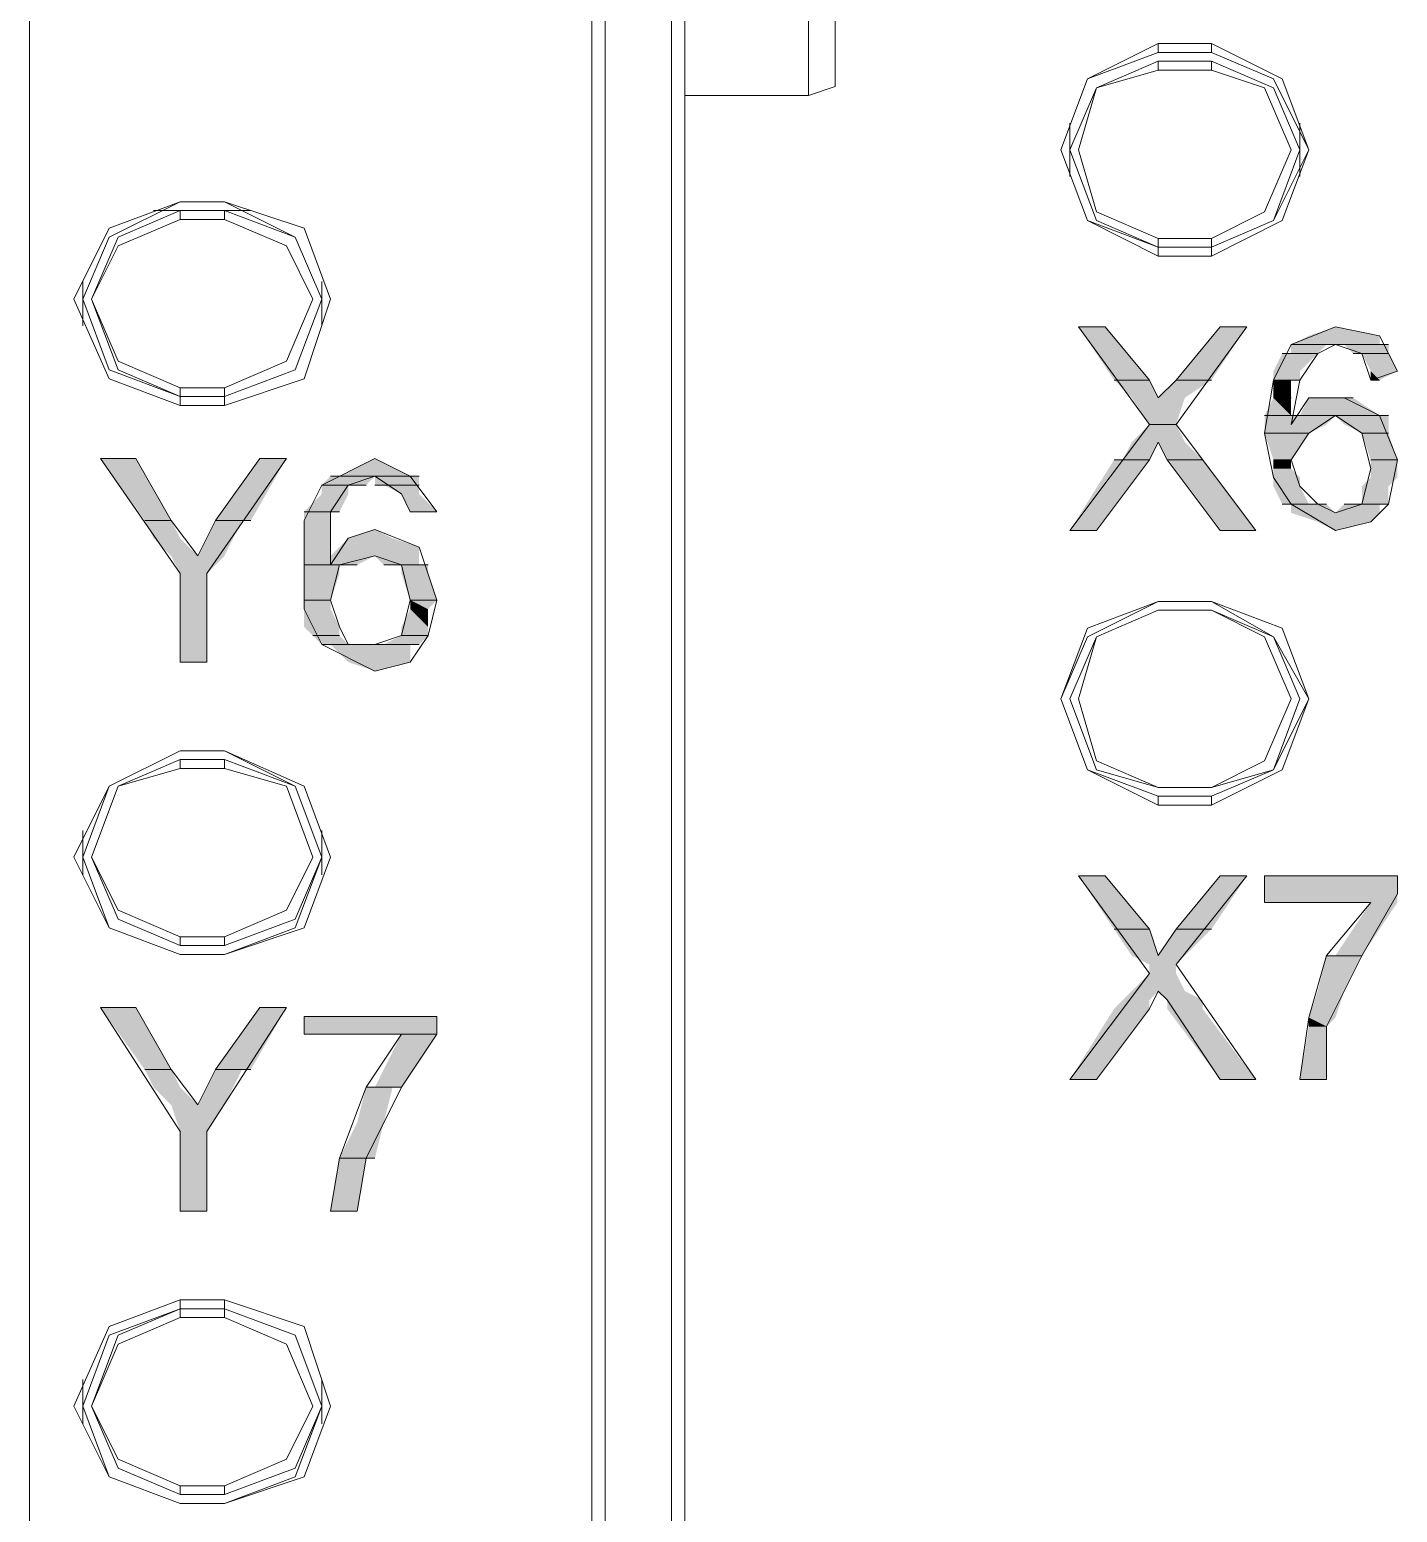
# Model space of a CAD drawing. Header units: millimetres. Extents: x -11 to 1219, y 0 to 1751.
# Drawn here: x 202.51 to 211.27, y 909.59 to 919.08 of the extents above; entities that cross this region are included whole.
import ezdxf

# ---------------------------------------------------------------- set-up
doc = ezdxf.new("R2010")
doc.units = ezdxf.units.MM
doc.header["$LTSCALE"] = 10
doc.layers.add('_MULTI_WIRE', color=9, linetype='CONTINUOUS')
doc.layers.add('PDF_Geometry', color=7, linetype='CONTINUOUS', true_color=0x151d1f)
doc.layers.add('PDF_Solid Fills', color=7, linetype='CONTINUOUS', true_color=0x070809)
doc.layers.get('_MULTI_WIRE').off()

# ---------------------------------------------------------------- blocks, each defined once
blk = doc.blocks.new('DVP-28SWS211R')
at = {"layer": 'PDF_Geometry', "color": 7, "lineweight": 9, "true_color": 0xffffff}
for p, q in [((0, 0), (0, -90.3588)), ((45.2077, -90.3588), (45.2077, 0)), ((-0.5099, -0.4532), (-0.5099, -89.9056)), ((45.7176, -0.4532), (45.7176, -89.9056)), ((46.5107, -46.0575), (46.5107, -37.7298)), ((41.5254, -37.9563), (41.5254, -70.4175)), ((46.6806, -45.8875), (46.6806, -37.9564)), ((2.6626, -45.7176), (3.1158, -45.491)), ((3.1158, -45.491), (3.1158, -45.5477)), ((3.1158, -45.491), (3.4557, -45.491)), ((3.4557, -45.491), (3.4557, -45.5477)), ((3.4557, -45.491), (3.9089, -45.7176)), ((3.1158, -45.5476), (2.6626, -45.7176)), ((2.7192, -45.7743), (3.1158, -45.6043)), ((3.4557, -45.5476), (3.1158, -45.5476)), ((3.1158, -45.6043), (3.1158, -45.661)), ((3.1158, -45.6043), (3.4557, -45.6043)), ((3.4557, -45.5477), (3.8523, -45.7176)), ((3.4557, -45.6043), (3.4557, -45.661)), ((3.8523, -45.7743), (3.4557, -45.6043)), ((2.4926, -46.1708), (2.6626, -45.7176)), ((2.6626, -45.7176), (2.4926, -46.1708)), ((3.1158, -45.661), (2.7192, -45.7743)), ((3.4557, -45.661), (3.1158, -45.661)), ((3.7956, -45.7742), (3.4557, -45.6609)), ((3.8523, -45.7176), (4.0789, -46.1708)), ((3.9089, -45.7176), (4.0789, -46.1708)), ((2.5493, -46.1708), (2.7192, -45.7743)), ((2.7192, -45.7743), (2.6059, -46.1708)), ((3.9656, -46.1708), (3.7956, -45.7742)), ((4.0222, -46.1708), (3.8523, -45.7743)), ((46.6806, -45.8875), (46.6806, -46.0008)), ((2.5493, -46.3407), (2.5493, -46.0008)), ((4.0222, -46.3407), (4.0222, -46.0008)), ((46.6806, -46.0008), (46.5107, -46.0575)), ((45.7176, -46.0575), (46.5107, -46.0575)), ((46.5107, -46.0575), (45.7176, -46.0575)), ((2.6626, -46.624), (2.4926, -46.1708)), ((2.4926, -46.1708), (2.6626, -46.624)), ((2.7192, -46.624), (2.5493, -46.1708)), ((2.6059, -46.1708), (2.7192, -46.5674)), ((3.7956, -46.5673), (3.9656, -46.1708)), ((4.0789, -46.1708), (3.8523, -46.624)), ((3.8523, -46.624), (4.0222, -46.1708)), ((4.0789, -46.1708), (3.9089, -46.624)), ((2.7192, -46.5674), (3.1158, -46.7373)), ((3.4557, -46.7373), (3.7956, -46.5673)), ((3.1158, -46.8506), (2.6626, -46.624)), ((2.6626, -46.624), (3.1158, -46.7939)), ((3.1158, -46.794), (2.7192, -46.624)), ((3.8523, -46.624), (3.4557, -46.794)), ((3.9089, -46.624), (3.4557, -46.8506)), ((3.4557, -46.794), (3.8523, -46.624)), ((3.1158, -46.794), (3.1158, -46.7373)), ((3.1158, -46.7373), (3.4557, -46.7373)), ((3.4557, -46.794), (3.4557, -46.7373)), ((42.0352, -46.9639), (42.4885, -46.7373)), ((42.4885, -46.7373), (42.0352, -46.9072)), ((42.4884, -46.7373), (42.7717, -46.7373)), ((42.7717, -46.7373), (42.4884, -46.7373)), ((42.4885, -46.7373), (42.4885, -46.7373)), ((42.7717, -46.7373), (42.7717, -46.7373)), ((42.7717, -46.7373), (43.2249, -46.9639)), ((42.7717, -46.7373), (43.2816, -46.9072)), ((3.1158, -46.8506), (3.1158, -46.7939)), ((3.1158, -46.794), (3.4557, -46.794)), ((3.4557, -46.794), (3.1158, -46.794)), ((3.4557, -46.8506), (3.1158, -46.8506)), ((3.4557, -46.8506), (3.4557, -46.7939)), ((42.0919, -46.9639), (42.4885, -46.794)), ((42.4885, -46.8506), (42.0919, -47.0205)), ((42.9416, -46.794), (42.3185, -46.794)), ((42.7717, -46.794), (42.4884, -46.794)), ((42.7717, -46.8506), (42.4884, -46.8506)), ((42.4885, -46.794), (42.4885, -46.8506)), ((43.2249, -46.9639), (42.7717, -46.7939)), ((42.7717, -46.8506), (42.7717, -46.794)), ((43.1683, -47.0205), (42.7717, -46.8506)), ((42.0352, -46.9072), (41.8086, -47.3604)), ((43.2816, -46.9072), (43.4515, -47.3605)), ((41.8653, -47.3604), (42.0352, -46.9639)), ((41.9219, -47.3605), (42.0919, -46.9639)), ((42.0919, -47.0205), (41.9219, -47.3604)), ((43.3382, -47.3605), (43.1683, -47.0205)), ((43.2249, -46.9639), (43.3949, -47.3605)), ((43.3949, -47.3605), (43.2249, -46.9639)), ((2.6059, -47.3038), (2.7759, -47.3038)), ((2.7759, -47.3038), (2.6059, -47.3038)), ((2.7759, -47.3038), (2.6059, -47.3038)), ((2.6059, -47.3038), (3.0591, -47.927)), ((3.0591, -47.6437), (2.7759, -47.3038)), ((3.2291, -47.927), (3.6823, -47.3038)), ((3.5124, -47.3038), (3.2291, -47.6437)), ((3.5124, -47.3038), (3.6823, -47.3038)), ((3.6823, -47.3038), (3.5124, -47.3038)), ((3.6823, -47.3038), (3.5124, -47.3038)), ((4.2488, -47.3038), (3.9656, -47.4171)), ((4.5321, -47.3605), (4.2488, -47.3038)), ((41.8653, -47.5304), (41.8653, -47.2472)), ((43.3948, -47.5304), (43.3948, -47.2472)), ((3.9656, -47.4171), (3.8523, -47.6437)), ((3.9656, -47.4171), (4.1922, -47.4171)), ((4.1922, -47.4171), (3.9656, -47.4171)), ((3.9656, -47.4171), (4.2488, -47.4171)), ((4.1922, -47.4171), (3.9656, -47.4171)), ((4.1355, -47.4738), (4.2488, -47.4171)), ((4.2488, -47.4171), (4.1922, -47.4171)), ((4.2488, -47.4171), (4.5888, -47.4171)), ((4.5888, -47.4171), (4.2488, -47.4171)), ((4.2488, -47.4171), (4.5888, -47.4171)), ((4.5888, -47.4171), (4.2488, -47.4171)), ((4.2488, -47.4171), (4.4188, -47.4738)), ((4.6454, -47.5871), (4.5321, -47.3605)), ((41.8086, -47.3604), (42.0352, -47.8703)), ((42.0352, -47.8137), (41.8653, -47.3604)), ((41.9219, -47.3604), (42.0919, -47.757)), ((42.0919, -47.8137), (41.9219, -47.3605)), ((43.1683, -47.757), (43.3382, -47.3605)), ((43.3949, -47.3605), (43.2249, -47.8137)), ((43.2249, -47.8137), (43.3949, -47.3605)), ((43.4515, -47.3605), (43.2816, -47.8703)), ((3.9656, -47.4738), (3.9089, -47.4738)), ((3.9089, -47.4738), (4.1355, -47.4738)), ((4.1355, -47.4738), (3.9656, -47.4738)), ((3.9656, -47.4738), (4.1355, -47.4738)), ((4.1355, -47.4738), (3.9656, -47.4738)), ((4.0222, -47.6437), (4.1355, -47.4738)), ((4.3621, -47.4738), (4.5887, -47.4738)), ((4.5887, -47.4738), (4.3621, -47.4738)), ((4.3621, -47.4738), (4.5887, -47.4738)), ((4.5887, -47.4738), (4.3621, -47.4738)), ((4.4188, -47.4738), (4.4754, -47.6437)), ((4.4754, -47.6437), (4.6454, -47.5871)), ((2.8326, -47.6437), (3.0592, -47.6437)), ((3.0592, -47.6437), (2.8326, -47.6437)), ((2.8326, -47.6437), (3.0592, -47.6437)), ((3.0592, -47.6437), (2.8326, -47.6437)), ((3.1158, -47.757), (3.0591, -47.6437)), ((3.2291, -47.6437), (3.1158, -47.757)), ((3.2291, -47.6437), (3.4557, -47.6437)), ((3.4557, -47.6437), (3.2291, -47.6437)), ((3.2291, -47.6437), (3.4557, -47.6437)), ((3.4557, -47.6437), (3.2291, -47.6437)), ((3.8523, -47.6437), (3.7956, -47.9836)), ((3.8523, -47.6437), (4.0222, -47.6437)), ((4.0222, -47.6437), (3.8523, -47.6437)), ((3.8523, -47.6437), (4.0222, -47.6437)), ((4.0222, -47.6437), (3.8523, -47.6437)), ((3.8523, -47.6437), (3.9656, -47.6437)), ((3.9656, -47.6437), (3.8523, -47.6437)), ((3.8523, -47.6437), (4.0222, -47.6437)), ((3.9656, -47.6437), (3.8523, -47.6437)), ((4.0222, -47.6437), (3.9656, -47.6437)), ((3.9656, -47.927), (4.0222, -47.6437)), ((4.4754, -47.6437), (4.5321, -47.6437)), ((4.5321, -47.6437), (4.4754, -47.6437)), ((3.8523, -47.757), (3.9656, -47.757)), ((3.9656, -47.757), (3.8523, -47.757)), ((3.8523, -47.757), (3.9656, -47.757)), ((3.9656, -47.757), (3.8523, -47.757)), ((4.0789, -47.757), (3.9656, -47.927)), ((4.3055, -47.757), (4.0789, -47.757)), ((4.0789, -47.757), (4.3621, -47.757)), ((4.3055, -47.757), (4.0789, -47.757)), ((4.3621, -47.757), (4.3055, -47.757)), ((4.5321, -47.8703), (4.3055, -47.757)), ((42.0919, -47.757), (42.4885, -47.927)), ((42.7717, -47.927), (43.1683, -47.757)), ((3.7956, -47.8703), (3.9655, -47.8703)), ((3.9655, -47.8703), (3.7956, -47.8703)), ((3.7956, -47.8703), (3.9655, -47.8703)), ((3.9655, -47.8703), (3.7956, -47.8703)), ((4.0222, -47.8703), (3.9656, -47.8703)), ((3.9656, -47.8703), (4.5887, -47.8703)), ((4.5887, -47.8703), (4.0222, -47.8703)), ((4.0222, -47.8703), (4.5887, -47.8703)), ((4.5887, -47.8703), (4.0222, -47.8703)), ((4.0789, -47.9836), (4.2488, -47.8703)), ((4.2488, -47.8703), (4.4188, -47.9836)), ((4.6454, -48.1536), (4.5321, -47.8703)), ((42.4885, -47.9836), (42.0352, -47.8137)), ((42.0352, -47.8703), (42.4885, -48.0403)), ((42.4885, -47.9837), (42.0919, -47.8137)), ((43.2249, -47.8137), (42.7717, -47.9836)), ((42.7717, -47.9836), (43.2249, -47.8137)), ((43.2816, -47.8703), (42.7717, -48.0403)), ((3.0591, -47.927), (2.5493, -48.6068)), ((3.0592, -47.927), (3.2291, -47.927)), ((3.2291, -47.927), (3.0592, -47.927)), ((3.0592, -47.927), (3.2291, -47.927)), ((3.2291, -47.927), (3.0592, -47.927)), ((3.739, -48.6068), (3.2291, -47.927)), ((3.7956, -47.9836), (4.0789, -47.9836)), ((4.0789, -47.9836), (3.7956, -47.9836)), ((3.7956, -47.9836), (4.0789, -47.9836)), ((4.0789, -47.9836), (3.7956, -47.9836)), ((3.7956, -47.9836), (4.0789, -47.9836)), ((4.0789, -47.9836), (3.7956, -47.9836)), ((3.7956, -47.9836), (4.0789, -47.9836)), ((4.0789, -47.9836), (3.7956, -47.9836)), ((3.7956, -47.9836), (3.8523, -48.2669)), ((3.9656, -48.1536), (4.0789, -47.9836)), ((4.4188, -47.9836), (4.5887, -47.9836)), ((4.5887, -47.9836), (4.4188, -47.9836)), ((4.4188, -47.9836), (4.5887, -47.9836)), ((4.5887, -47.9836), (4.4188, -47.9836)), ((4.4188, -47.9836), (4.5887, -47.9836)), ((4.5887, -47.9836), (4.4188, -47.9836)), ((4.4188, -47.9836), (4.5887, -47.9836)), ((4.5887, -47.9836), (4.4188, -47.9836)), ((4.4188, -47.9836), (4.4754, -48.2102)), ((42.4885, -47.927), (42.7717, -47.927)), ((42.4885, -47.9836), (42.4885, -47.927)), ((42.4885, -47.9836), (42.4885, -48.0403)), ((42.7717, -47.9836), (42.4885, -47.9836)), ((42.4885, -47.9836), (42.7717, -47.9836)), ((42.7717, -47.9836), (42.7717, -47.927)), ((42.7717, -48.0403), (42.7717, -47.9836)), ((3.0591, -48.1536), (3.1158, -48.0403)), ((3.1158, -48.0403), (3.1724, -48.1536)), ((42.4885, -48.0403), (42.7717, -48.0403)), ((2.7192, -48.6068), (3.0591, -48.1536)), ((2.8892, -48.1536), (2.8326, -48.1536)), ((2.8326, -48.1536), (3.0592, -48.1536)), ((3.0592, -48.1536), (2.8892, -48.1536)), ((2.8892, -48.1536), (3.0592, -48.1536)), ((3.0592, -48.1536), (2.8892, -48.1536)), ((3.1724, -48.1536), (3.5124, -48.6068)), ((3.1725, -48.1536), (3.3991, -48.1536)), ((3.3991, -48.1536), (3.1725, -48.1536)), ((3.1725, -48.1536), (3.3991, -48.1536)), ((3.3991, -48.1536), (3.1725, -48.1536)), ((3.8523, -48.1536), (3.9656, -48.1536)), ((3.9656, -48.1536), (3.8523, -48.1536)), ((3.8523, -48.1536), (3.9656, -48.1536)), ((3.9656, -48.1536), (3.8523, -48.1536)), ((4.0222, -48.3235), (3.9656, -48.1536)), ((4.4754, -48.1536), (4.6454, -48.1536)), ((4.6454, -48.1536), (4.4754, -48.1536)), ((4.4754, -48.1536), (4.6454, -48.1536)), ((4.6454, -48.1536), (4.4754, -48.1536)), ((4.5887, -48.4369), (4.6454, -48.1536)), ((3.8523, -48.2669), (3.9656, -48.4369)), ((4.4754, -48.2102), (4.4188, -48.4368)), ((4.1355, -48.4368), (4.0222, -48.3235)), ((3.9089, -48.4369), (4.0789, -48.4369)), ((4.0789, -48.4369), (3.9089, -48.4369)), ((3.9089, -48.4369), (4.0789, -48.4369)), ((4.0789, -48.4369), (3.9089, -48.4369)), ((3.9089, -48.4369), (4.1355, -48.4369)), ((4.1355, -48.4369), (3.9089, -48.4369)), ((3.9089, -48.4369), (4.1355, -48.4369)), ((4.1355, -48.4369), (3.9089, -48.4369)), ((3.9089, -48.4369), (4.1922, -48.4369)), ((4.1922, -48.4369), (3.9089, -48.4369)), ((3.9089, -48.4369), (4.1922, -48.4369)), ((4.1922, -48.4369), (3.9089, -48.4369)), ((3.9656, -48.4369), (4.2488, -48.6068)), ((4.2488, -48.4935), (4.1355, -48.4368)), ((4.4188, -48.4368), (4.2488, -48.4935)), ((4.3621, -48.4369), (4.3055, -48.4369)), ((4.3055, -48.4369), (4.5321, -48.4369)), ((4.4188, -48.4369), (4.3621, -48.4369)), ((4.3621, -48.4369), (4.5887, -48.4369)), ((4.5321, -48.4369), (4.3621, -48.4369)), ((4.3621, -48.4369), (4.5887, -48.4369)), ((4.5321, -48.4369), (4.3621, -48.4369)), ((4.4188, -48.4369), (4.5887, -48.4369)), ((4.5887, -48.4369), (4.4188, -48.4369)), ((4.4188, -48.4369), (4.5887, -48.4369)), ((4.5887, -48.4369), (4.4188, -48.4369)), ((4.5887, -48.4369), (4.4188, -48.4369)), ((4.4188, -48.4369), (4.5887, -48.4369)), ((4.5887, -48.4369), (4.4188, -48.4369)), ((4.4754, -48.5502), (4.5887, -48.4369)), ((4.5887, -48.4369), (4.5321, -48.4369)), ((41.9786, -48.3802), (42.2052, -48.3802)), ((42.2052, -48.3802), (41.9786, -48.3802)), ((42.2052, -48.3802), (41.9786, -48.3802)), ((41.9786, -48.3802), (42.4884, -49.1166)), ((42.4318, -48.7767), (42.2052, -48.3802)), ((42.6584, -49.1166), (43.1683, -48.3802)), ((42.9983, -48.3802), (42.7151, -48.7767)), ((42.9983, -48.3802), (43.1682, -48.3802)), ((43.1682, -48.3802), (42.9983, -48.3802)), ((43.1683, -48.3802), (42.9983, -48.3802)), ((43.7348, -48.3802), (43.3949, -48.5502)), ((43.9614, -48.4935), (43.7348, -48.3802)), ((4.2488, -48.6068), (4.4754, -48.5502)), ((43.3949, -48.5502), (43.2816, -48.7768)), ((43.3948, -48.5502), (43.5648, -48.5502)), ((43.5648, -48.5502), (43.3948, -48.5502)), ((43.3948, -48.5502), (43.6781, -48.5502)), ((43.5648, -48.5502), (43.3948, -48.5502)), ((43.5082, -48.4935), (43.4515, -48.4935)), ((43.4515, -48.4935), (44.018, -48.4935)), ((43.4515, -48.7201), (43.5648, -48.5501)), ((44.018, -48.4935), (43.5082, -48.4935)), ((43.5082, -48.4935), (44.018, -48.4935)), ((44.018, -48.4935), (43.5082, -48.4935)), ((43.5648, -48.5501), (43.7348, -48.4935)), ((43.6781, -48.5502), (43.5648, -48.5502)), ((43.7348, -48.4935), (43.9047, -48.6068)), ((43.7348, -48.5502), (44.018, -48.5502)), ((44.018, -48.5502), (43.7348, -48.5502)), ((43.7348, -48.5502), (44.018, -48.5502)), ((44.018, -48.5502), (43.7348, -48.5502)), ((44.1313, -48.7201), (43.9614, -48.4935)), ((2.5493, -48.6068), (2.7192, -48.6068)), ((2.7192, -48.6068), (2.5493, -48.6068)), ((2.5493, -48.6068), (2.7192, -48.6068)), ((3.5124, -48.6068), (3.739, -48.6068)), ((3.739, -48.6068), (3.5124, -48.6068)), ((3.5124, -48.6068), (3.739, -48.6068)), ((43.9047, -48.6068), (43.9614, -48.7201)), ((43.2815, -48.7201), (43.4515, -48.7201)), ((43.4515, -48.7201), (43.2815, -48.7201)), ((43.2815, -48.7201), (43.5081, -48.7201)), ((43.4515, -48.7201), (43.2815, -48.7201)), ((43.2815, -48.7201), (43.4515, -48.7201)), ((43.4515, -48.7201), (43.2815, -48.7201)), ((43.2815, -48.7201), (43.4515, -48.7201)), ((43.4515, -48.7201), (43.2815, -48.7201)), ((43.5081, -48.7201), (43.4515, -48.7201)), ((43.4515, -49.06), (43.4515, -48.7201)), ((43.9614, -48.7201), (43.9614, -48.7201)), ((43.9614, -48.7201), (43.9614, -48.7201)), ((43.9614, -48.7201), (44.1313, -48.7201)), ((44.1313, -48.7201), (43.9614, -48.7201)), ((43.9614, -48.7201), (43.9614, -48.7201)), ((43.9614, -48.7201), (43.9614, -48.7201)), ((43.9614, -48.7201), (43.9614, -48.7201)), ((43.9614, -48.7201), (44.1313, -48.7201)), ((42.2618, -48.7768), (42.4318, -48.7768)), ((42.4318, -48.7768), (42.2618, -48.7768)), ((42.2618, -48.7768), (42.4318, -48.7768)), ((42.4318, -48.7768), (42.2618, -48.7768)), ((42.6017, -49.0033), (42.4318, -48.7767)), ((42.7151, -48.7767), (42.6017, -49.0033)), ((42.715, -48.7768), (42.885, -48.7768)), ((42.885, -48.7768), (42.715, -48.7768)), ((42.715, -48.7768), (42.9417, -48.7768)), ((42.885, -48.7768), (42.715, -48.7768)), ((42.9417, -48.7768), (42.885, -48.7768)), ((43.2816, -48.7768), (43.2816, -49.1167)), ((43.7348, -48.8334), (43.5648, -48.89)), ((44.018, -48.9467), (43.7348, -48.8334)), ((43.5648, -48.89), (43.4515, -49.06)), ((43.5082, -49.06), (43.7348, -49.0034)), ((43.7348, -49.0034), (43.9047, -49.06)), ((44.1313, -49.2866), (44.018, -48.9467)), ((2.6626, -49.2866), (3.1158, -49.06)), ((3.1158, -49.06), (2.6626, -49.23)), ((2.7192, -49.2866), (3.1158, -49.1167)), ((3.1158, -49.1167), (2.7192, -49.2866)), ((3.1158, -49.06), (3.1158, -49.06)), ((3.1158, -49.06), (3.4557, -49.06)), ((3.4557, -49.06), (3.1158, -49.06)), ((3.1158, -49.1167), (3.1158, -49.1167)), ((3.1158, -49.1167), (3.4557, -49.1167)), ((3.4557, -49.1167), (3.1158, -49.1167)), ((3.4557, -49.06), (3.4557, -49.06)), ((3.4557, -49.06), (3.9089, -49.23)), ((3.8523, -49.2866), (3.4557, -49.06)), ((3.4557, -49.1167), (3.4557, -49.1167)), ((3.4557, -49.1167), (3.7956, -49.2866)), ((3.8523, -49.2866), (3.4557, -49.1167)), ((42.4884, -49.1166), (42.4884, -49.6831)), ((42.6584, -49.6831), (42.6584, -49.1166)), ((43.2815, -49.06), (43.5081, -49.06)), ((43.5081, -49.06), (43.2815, -49.06)), ((43.2815, -49.06), (43.6214, -49.06)), ((43.5081, -49.06), (43.2815, -49.06)), ((43.2815, -49.06), (43.5081, -49.06)), ((43.5081, -49.06), (43.2815, -49.06)), ((43.2815, -49.06), (43.5081, -49.06)), ((43.5081, -49.06), (43.2815, -49.06)), ((43.2816, -49.1167), (43.2816, -49.3433)), ((43.4515, -49.2866), (43.5082, -49.06)), ((43.6214, -49.06), (43.5081, -49.06)), ((43.7914, -49.06), (44.0747, -49.06)), ((44.0747, -49.06), (43.7914, -49.06)), ((43.7914, -49.06), (44.0747, -49.06)), ((44.0747, -49.06), (43.7914, -49.06)), ((43.9047, -49.06), (44.0747, -49.06)), ((44.0747, -49.06), (43.9047, -49.06)), ((43.9047, -49.06), (44.0747, -49.06)), ((44.0747, -49.06), (43.9047, -49.06)), ((43.9047, -49.06), (43.9614, -49.2866)), ((2.6626, -49.23), (2.4926, -49.6832)), ((2.4926, -49.6832), (2.6626, -49.2866)), ((2.7192, -49.2866), (2.5493, -49.6832)), ((2.6059, -49.6832), (2.7192, -49.2866)), ((3.7956, -49.2866), (3.9656, -49.6832)), ((4.0789, -49.6832), (3.8523, -49.2866)), ((4.0222, -49.6832), (3.8523, -49.2866)), ((3.9089, -49.23), (4.0789, -49.6832)), ((43.2815, -49.2866), (43.4515, -49.2866)), ((43.4515, -49.2866), (43.2815, -49.2866)), ((43.2815, -49.2866), (43.4515, -49.2866)), ((43.4515, -49.2866), (43.2815, -49.2866)), ((43.2815, -49.2866), (43.4515, -49.2866)), ((43.4515, -49.2866), (43.2815, -49.2866)), ((43.2815, -49.2866), (43.4515, -49.2866)), ((43.4515, -49.2866), (43.2815, -49.2866)), ((43.5082, -49.4566), (43.4515, -49.2866)), ((43.9614, -49.2866), (43.9047, -49.5132)), ((43.9614, -49.2866), (44.1313, -49.2866)), ((44.1313, -49.2866), (43.9614, -49.2866)), ((43.9614, -49.2866), (44.1313, -49.2866)), ((44.1313, -49.2866), (43.9614, -49.2866)), ((43.9614, -49.2866), (44.1313, -49.2866)), ((44.1313, -49.2866), (43.9614, -49.2866)), ((43.9614, -49.2866), (44.1313, -49.2866)), ((44.1313, -49.2866), (43.9614, -49.2866)), ((44.0747, -49.5132), (44.1313, -49.2866)), ((43.2816, -49.3433), (43.3949, -49.5699)), ((43.5648, -49.5699), (43.5082, -49.4566)), ((43.3382, -49.5132), (43.5081, -49.5132)), ((43.5081, -49.5132), (43.3382, -49.5132)), ((43.3382, -49.5132), (43.5081, -49.5132)), ((43.5081, -49.5132), (43.3382, -49.5132)), ((43.3948, -49.5698), (43.6781, -49.5698)), ((43.6781, -49.5698), (43.3948, -49.5698)), ((43.3948, -49.5698), (43.6781, -49.5698)), ((43.6781, -49.5698), (43.3948, -49.5698)), ((43.3948, -49.5698), (43.7347, -49.5698)), ((43.7347, -49.5698), (43.3948, -49.5698)), ((43.3948, -49.5698), (43.7347, -49.5698)), ((43.7347, -49.5698), (43.3948, -49.5698)), ((43.3949, -49.5699), (43.7348, -49.7398)), ((43.7348, -49.5699), (43.5648, -49.5699)), ((43.9047, -49.5132), (43.7348, -49.5699)), ((43.7914, -49.5698), (43.7348, -49.5698)), ((43.7348, -49.5698), (44.018, -49.5698)), ((43.7348, -49.5698), (43.9614, -49.5698)), ((43.9614, -49.5698), (43.7348, -49.5698)), ((43.7348, -49.5698), (44.018, -49.5698)), ((43.9614, -49.5698), (43.7348, -49.5698)), ((44.018, -49.5698), (43.7914, -49.5698)), ((43.7914, -49.5698), (44.018, -49.5698)), ((44.018, -49.5698), (43.7914, -49.5698)), ((43.9047, -49.5132), (44.0747, -49.5132)), ((44.0747, -49.5132), (43.9047, -49.5132)), ((43.9047, -49.5132), (44.0747, -49.5132)), ((44.0747, -49.5132), (43.9047, -49.5132)), ((43.9614, -49.6832), (44.0747, -49.5132)), ((44.018, -49.5698), (43.9614, -49.5698)), ((2.6626, -50.1364), (2.4926, -49.6832)), ((2.4926, -49.6832), (2.6626, -50.1364)), ((2.5493, -49.6832), (2.7192, -50.1364)), ((2.7192, -50.0797), (2.6059, -49.6832)), ((3.9656, -49.6832), (3.7956, -50.0797)), ((3.8523, -50.1364), (4.0789, -49.6832)), ((3.8523, -50.1364), (4.0222, -49.6832)), ((4.0789, -49.6832), (3.9089, -50.1364)), ((42.4884, -49.6831), (42.6584, -49.6831)), ((42.4885, -49.6831), (42.6584, -49.6831)), ((42.6584, -49.6831), (42.4885, -49.6831)), ((43.7348, -49.7398), (43.9614, -49.6832)), ((3.1158, -50.2497), (2.7192, -50.0797)), ((3.7956, -50.0797), (3.4557, -50.2497)), ((3.1158, -50.3063), (2.6626, -50.1364)), ((2.6626, -50.1364), (3.1158, -50.363)), ((2.7192, -50.1364), (3.1158, -50.2497)), ((3.9089, -50.1364), (3.4557, -50.363)), ((3.4557, -50.3063), (3.8523, -50.1364)), ((3.4557, -50.2497), (3.8523, -50.1364)), ((3.1158, -50.2497), (3.1158, -50.2497)), ((3.4557, -50.2497), (3.1158, -50.2497)), ((3.1158, -50.2497), (3.4557, -50.2497)), ((3.4557, -50.2497), (3.4557, -50.2497)), ((42.0352, -50.4763), (42.4885, -50.2497)), ((42.4885, -50.2497), (42.0352, -50.4763)), ((42.4884, -50.2497), (42.7717, -50.2497)), ((42.7717, -50.2497), (42.4884, -50.2497)), ((42.4885, -50.2497), (42.4885, -50.2497)), ((42.7717, -50.2497), (42.7717, -50.2497)), ((42.7717, -50.2497), (43.2249, -50.4763)), ((43.2816, -50.4763), (42.7717, -50.2497)), ((3.1158, -50.363), (3.1158, -50.3063)), ((3.1158, -50.3063), (3.4557, -50.3063)), ((3.4557, -50.363), (3.1158, -50.363)), ((3.4557, -50.363), (3.4557, -50.3063)), ((42.0919, -50.4763), (42.4885, -50.3063)), ((42.4885, -50.363), (42.0919, -50.4763)), ((42.7717, -50.3063), (42.4884, -50.3063)), ((42.7717, -50.363), (42.4884, -50.363)), ((42.4885, -50.3063), (42.4885, -50.363)), ((42.7717, -50.363), (42.7717, -50.3063)), ((42.7717, -50.3064), (43.2249, -50.4763)), ((43.1683, -50.4763), (42.7717, -50.363)), ((42.0352, -50.4763), (41.8086, -50.9295)), ((41.8653, -50.9295), (42.0352, -50.4763)), ((41.9219, -50.9295), (42.0919, -50.4763)), ((42.0919, -50.4763), (41.9219, -50.9295)), ((43.3382, -50.9295), (43.1683, -50.4763)), ((43.2249, -50.4763), (43.3949, -50.9295)), ((43.2249, -50.4763), (43.3949, -50.9295)), ((43.4515, -50.9295), (43.2816, -50.4763)), ((2.6059, -50.8162), (2.7759, -50.8162)), ((2.7759, -50.8162), (2.6059, -50.8162)), ((2.7759, -50.8162), (2.6059, -50.8162)), ((2.6059, -50.8162), (3.0591, -51.4394)), ((3.0591, -51.1561), (2.7759, -50.8162)), ((3.2291, -51.3827), (3.6823, -50.8162)), ((3.5124, -50.8162), (3.2291, -51.1561)), ((3.5124, -50.8162), (3.6823, -50.8162)), ((3.6823, -50.8162), (3.5124, -50.8162)), ((3.6823, -50.8162), (3.5124, -50.8162)), ((3.7956, -50.8162), (4.6454, -50.8162)), ((4.6454, -50.8162), (3.7956, -50.8162)), ((3.7956, -50.9862), (3.7956, -50.8162)), ((3.7956, -50.8162), (4.6454, -50.8162)), ((4.6454, -50.8162), (4.6454, -50.9295)), ((41.8653, -51.0428), (41.8653, -50.7596)), ((43.3948, -51.0428), (43.3948, -50.7596)), ((4.6454, -50.9295), (4.4188, -51.3261)), ((41.8086, -50.9295), (42.0352, -51.3827)), ((42.0352, -51.3827), (41.8653, -50.9295)), ((42.0919, -51.3261), (41.9219, -50.9295)), ((41.9219, -50.9295), (42.0919, -51.2694)), ((43.1683, -51.2694), (43.3382, -50.9295)), ((43.3949, -50.9295), (43.2249, -51.3261)), ((43.3949, -50.9295), (43.2249, -51.3827)), ((43.2816, -51.3827), (43.4515, -50.9295)), ((3.7956, -50.9861), (4.4754, -50.9861)), ((4.4754, -50.9861), (3.7956, -50.9861)), ((4.4754, -50.9862), (3.7956, -50.9862)), ((4.4754, -50.9861), (4.1922, -51.326)), ((2.8326, -51.1561), (3.0592, -51.1561)), ((3.0592, -51.1561), (2.8326, -51.1561)), ((2.8326, -51.1561), (3.0592, -51.1561)), ((3.0592, -51.1561), (2.8326, -51.1561)), ((3.1158, -51.326), (3.0591, -51.1561)), ((3.2291, -51.1561), (3.1158, -51.326)), ((3.2291, -51.1561), (3.4557, -51.1561)), ((3.4557, -51.1561), (3.2291, -51.1561)), ((3.2291, -51.1561), (3.4557, -51.1561)), ((3.4557, -51.1561), (3.2291, -51.1561)), ((42.0919, -51.2694), (42.4885, -51.4394)), ((42.7717, -51.4394), (43.1683, -51.2694)), ((3.739, -52.1192), (3.2291, -51.3827)), ((4.1922, -51.326), (4.0789, -51.7226)), ((4.2488, -51.3261), (4.1922, -51.3261)), ((4.1922, -51.3261), (4.4188, -51.3261)), ((4.4188, -51.3261), (4.1922, -51.7793)), ((4.4188, -51.3261), (4.2488, -51.3261)), ((4.2488, -51.3261), (4.4188, -51.3261)), ((4.4188, -51.3261), (4.2488, -51.3261)), ((42.4885, -51.5527), (42.0352, -51.3827)), ((42.0352, -51.3827), (42.4885, -51.5527)), ((42.4885, -51.496), (42.0919, -51.3261)), ((43.2249, -51.3261), (42.7717, -51.496)), ((43.2249, -51.3827), (42.7717, -51.5527)), ((42.7717, -51.5527), (43.2816, -51.3827)), ((3.0591, -51.4394), (2.5493, -52.1192)), ((42.4885, -51.4394), (42.4885, -51.496)), ((42.4885, -51.4394), (42.7717, -51.4394)), ((42.4885, -51.496), (42.7717, -51.496)), ((42.7717, -51.496), (42.7717, -51.4394)), ((3.0591, -51.666), (3.1158, -51.5527)), ((3.1158, -51.5527), (3.1724, -51.6093)), ((42.7717, -51.5527), (42.4885, -51.5527)), ((42.4885, -51.5527), (42.7717, -51.5527)), ((42.4885, -51.5527), (42.4885, -51.5527)), ((42.7717, -51.5527), (42.7717, -51.5527)), ((2.7192, -52.1192), (3.0591, -51.666)), ((3.1724, -51.6093), (3.5124, -52.1192)), ((4.0789, -51.7226), (4.0222, -52.1192)), ((4.1922, -52.1192), (4.1922, -51.7792)), ((41.9786, -51.8926), (42.2052, -51.8926)), ((42.2052, -51.8926), (41.9786, -51.8926)), ((42.2052, -51.8926), (41.9786, -51.8926)), ((41.9786, -51.8926), (42.4884, -52.6857)), ((42.4318, -52.2891), (42.2052, -51.8926)), ((42.6584, -52.6857), (43.1683, -51.8926)), ((42.9983, -51.8926), (42.7151, -52.2891)), ((42.9983, -51.8926), (43.1682, -51.8926)), ((43.1682, -51.8926), (42.9983, -51.8926)), ((43.1683, -51.8926), (42.9983, -51.8926)), ((43.2815, -51.9492), (44.1313, -51.9492)), ((44.1313, -51.9492), (43.2815, -51.9492)), ((43.2816, -52.0625), (43.2816, -51.9492)), ((43.2816, -51.9492), (44.1313, -51.9492)), ((44.1313, -51.9492), (44.1313, -52.0625)), ((43.2815, -52.0625), (44.1313, -52.0625)), ((44.1313, -52.0625), (43.2815, -52.0625)), ((43.2815, -52.0625), (44.1313, -52.0625)), ((44.1313, -52.0625), (43.2815, -52.0625)), ((43.2815, -52.0625), (43.9047, -52.0625)), ((43.9047, -52.0625), (43.2815, -52.0625)), ((43.9047, -52.0625), (43.2816, -52.0625)), ((43.9047, -52.0625), (43.6781, -52.4024)), ((44.1313, -52.0625), (43.9047, -52.4024)), ((2.5493, -52.1192), (2.7192, -52.1192)), ((2.7192, -52.1192), (2.5493, -52.1192)), ((2.5493, -52.1192), (2.7192, -52.1192)), ((3.5124, -52.1192), (3.739, -52.1192)), ((3.739, -52.1192), (3.5124, -52.1192)), ((3.5124, -52.1192), (3.739, -52.1192)), ((4.0222, -52.1192), (4.1922, -52.1192)), ((4.1922, -52.1192), (4.0222, -52.1192)), ((4.0222, -52.1192), (4.1922, -52.1192)), ((42.2618, -52.2891), (42.4318, -52.2891)), ((42.4318, -52.2891), (42.2618, -52.2891)), ((42.2618, -52.2891), (42.4318, -52.2891)), ((42.4318, -52.2891), (42.2618, -52.2891)), ((42.6017, -52.5157), (42.4318, -52.2891)), ((42.7151, -52.2891), (42.6017, -52.5157)), ((42.715, -52.2891), (42.885, -52.2891)), ((42.885, -52.2891), (42.715, -52.2891)), ((42.715, -52.2891), (42.9417, -52.2891)), ((42.885, -52.2891), (42.715, -52.2891)), ((42.9417, -52.2891), (42.885, -52.2891)), ((43.6781, -52.4024), (43.5082, -52.8556)), ((43.7348, -52.4024), (43.6781, -52.4024)), ((43.6781, -52.4024), (43.8481, -52.4024)), ((43.9047, -52.4024), (43.6781, -52.8556)), ((43.8481, -52.4024), (43.7348, -52.4024)), ((43.7348, -52.4024), (43.9047, -52.4024)), ((43.8481, -52.4024), (43.7348, -52.4024)), ((43.9047, -52.4024), (43.8481, -52.4024)), ((42.4884, -52.6857), (42.4884, -53.1956)), ((42.6584, -53.1956), (42.6584, -52.6857)), ((43.5082, -52.8556), (43.4515, -53.1955)), ((43.5082, -52.8557), (43.6781, -52.8557)), ((43.6781, -52.8557), (43.5082, -52.8557)), ((43.5082, -52.8557), (43.7348, -52.8557)), ((43.6781, -52.8557), (43.5082, -52.8557)), ((43.6215, -53.1955), (43.6781, -52.8556)), ((43.7348, -52.8557), (43.6781, -52.8557)), ((42.4884, -53.1956), (42.6584, -53.1956)), ((42.4885, -53.1956), (42.6584, -53.1956)), ((42.6584, -53.1956), (42.4885, -53.1956)), ((43.4515, -53.1955), (43.6215, -53.1955)), ((43.4515, -53.1956), (43.6214, -53.1956)), ((43.6214, -53.1956), (43.4515, -53.1956)), ((42.0352, -53.932), (42.4885, -53.762)), ((42.7717, -53.762), (42.4884, -53.762)), ((42.4885, -53.762), (42.4885, -53.8187)), ((42.7717, -53.8187), (42.7717, -53.762)), ((43.2816, -53.932), (42.7717, -53.762)), ((42.0352, -53.9886), (42.4885, -53.8187)), ((42.4885, -53.8187), (42.0919, -53.9886)), ((42.4885, -53.8754), (42.0919, -54.0454)), ((42.4884, -53.8187), (42.7717, -53.8187)), ((42.7717, -53.8187), (42.4884, -53.8187)), ((42.7717, -53.8754), (42.4884, -53.8754)), ((42.4885, -53.8187), (42.4885, -53.8753)), ((42.7717, -53.8187), (42.7717, -53.8753)), ((42.7717, -53.8187), (43.2249, -53.9887)), ((42.7717, -53.8187), (43.2249, -53.9887)), ((43.1683, -54.0453), (42.7717, -53.8754)), ((41.8086, -54.4419), (42.0352, -53.932)), ((43.4515, -54.4419), (43.2816, -53.932)), ((41.8653, -54.4419), (42.0352, -53.9886)), ((42.0919, -53.9886), (41.9219, -54.4419)), ((42.0919, -54.0454), (41.9219, -54.4419)), ((43.3382, -54.4419), (43.1683, -54.0453)), ((43.2249, -53.9887), (43.3949, -54.4419)), ((43.2249, -53.9887), (43.3949, -54.4419)), ((41.8653, -54.5552), (41.8653, -54.2719)), ((43.3948, -54.5552), (43.3948, -54.2719)), ((42.0352, -54.8951), (41.8086, -54.4419)), ((42.0352, -54.8951), (41.8653, -54.4419)), ((41.9219, -54.4419), (42.0919, -54.8384)), ((41.9219, -54.4419), (42.0919, -54.7818)), ((43.1683, -54.7818), (43.3382, -54.4419)), ((43.3949, -54.4419), (43.2249, -54.8384)), ((43.3949, -54.4419), (43.2249, -54.8951)), ((43.2816, -54.8951), (43.4515, -54.4419)), ((42.0919, -54.7818), (42.4885, -54.9518)), ((42.7717, -54.9517), (43.1683, -54.7818)), ((42.4885, -55.065), (42.0352, -54.8951)), ((42.4885, -55.065), (42.0352, -54.8951)), ((42.0919, -54.8384), (42.4885, -55.0084)), ((43.2249, -54.8384), (42.7717, -55.0084)), ((43.2249, -54.8951), (42.7717, -55.065)), ((42.7717, -55.065), (43.2816, -54.8951)), ((42.4885, -54.9517), (42.4885, -55.0084)), ((42.4885, -54.9517), (42.7717, -54.9517)), ((42.4885, -55.0084), (42.7717, -55.0084)), ((42.7717, -55.0084), (42.7717, -54.9517)), ((42.7717, -55.065), (42.4885, -55.065)), ((42.4885, -55.065), (42.7717, -55.065)), ((42.4885, -55.065), (42.4885, -55.065)), ((42.7717, -55.065), (42.7717, -55.065))]:
    blk.add_line(p, q, dxfattribs=at)
at = {"layer": 'PDF_Solid Fills', "color": 7, "lineweight": 9, "true_color": 0xffffff, "transparency": 33554559}
for points in [[(2.6059, -47.3038), (2.8325, -47.6437), (3.0591, -47.6437)], [(2.6059, -47.3038), (2.7759, -47.3038), (3.0591, -47.6437)], [(3.5124, -47.3038), (3.2291, -47.6437), (3.4557, -47.6437)], [(3.5124, -47.3038), (3.6823, -47.3038), (3.4557, -47.6437)], [(4.2488, -47.3038), (4.0789, -47.3605), (4.5321, -47.3605)], [(4.0789, -47.3605), (3.9656, -47.4171), (4.5321, -47.4171)], [(3.9656, -47.4171), (3.9656, -47.4738), (4.1355, -47.4738)], [(3.9656, -47.4171), (4.1922, -47.4171), (4.1355, -47.4738)], [(4.0789, -47.3605), (4.5321, -47.3605), (4.5321, -47.4171)], [(4.3055, -47.4171), (4.3621, -47.4738), (4.5888, -47.4738)], [(4.3055, -47.4171), (4.5888, -47.4171), (4.5888, -47.4738)], [(3.9089, -47.4738), (3.8523, -47.5871), (4.0222, -47.5871)], [(3.9089, -47.4738), (4.1355, -47.4738), (4.0222, -47.5871)], [(4.4188, -47.4738), (4.4754, -47.5871), (4.6454, -47.5871)], [(4.4188, -47.4738), (4.5887, -47.4738), (4.6454, -47.5871)], [(3.8523, -47.5871), (3.8523, -47.6437), (4.0222, -47.6437)], [(3.8523, -47.5871), (4.0222, -47.5871), (4.0222, -47.6437)], [(4.4754, -47.5871), (4.4754, -47.6437), (4.5321, -47.6437)], [(4.4754, -47.5871), (4.6454, -47.5871), (4.5321, -47.6437)], [(2.8326, -47.6437), (2.9459, -47.757), (3.1158, -47.757)], [(2.8326, -47.6437), (3.0592, -47.6437), (3.1158, -47.757)], [(3.2291, -47.6437), (3.1158, -47.757), (3.2858, -47.757)], [(3.2291, -47.6437), (3.4557, -47.6437), (3.2858, -47.757)], [(3.8523, -47.6437), (3.8523, -47.757), (3.9656, -47.757)], [(3.8523, -47.6437), (3.9656, -47.6437), (3.9656, -47.757)], [(2.9459, -47.757), (3.0592, -47.927), (3.2291, -47.927)], [(2.9459, -47.757), (3.2858, -47.757), (3.2291, -47.927)], [(3.8523, -47.757), (3.7956, -47.8703), (3.9656, -47.8703)], [(3.8523, -47.757), (3.9656, -47.757), (3.9656, -47.8703)], [(4.0789, -47.757), (4.0222, -47.8703), (4.5321, -47.8703)], [(4.0789, -47.757), (4.3621, -47.757), (4.5321, -47.8703)], [(3.7956, -47.8703), (3.7956, -47.927), (3.9655, -47.927)], [(3.7956, -47.8703), (3.9655, -47.8703), (3.9655, -47.927)], [(3.9656, -47.8703), (3.9656, -47.927), (4.1922, -47.927)], [(3.9656, -47.8703), (4.2488, -47.8703), (4.1922, -47.927)], [(4.2488, -47.8703), (4.3055, -47.927), (4.5888, -47.927)], [(4.2488, -47.8703), (4.5888, -47.8703), (4.5888, -47.927)], [(3.0592, -47.927), (2.9459, -48.0403), (3.2858, -48.0403)], [(3.0592, -47.927), (3.2291, -47.927), (3.2858, -48.0403)], [(3.7956, -47.927), (3.7956, -47.9836), (4.0789, -47.9836)], [(3.7956, -47.927), (4.1922, -47.927), (4.0789, -47.9836)], [(3.7956, -47.9836), (3.8522, -48.1536), (3.9655, -48.1536)], [(3.7956, -47.9836), (4.0789, -47.9836), (3.9655, -48.1536)], [(4.3055, -47.927), (4.4188, -47.9836), (4.5888, -47.9836)], [(4.3055, -47.927), (4.5888, -47.927), (4.5888, -47.9836)], [(4.4188, -47.9836), (4.4754, -48.1536), (4.6454, -48.1536)], [(4.4188, -47.9836), (4.5887, -47.9836), (4.6454, -48.1536)], [(2.9459, -48.0403), (2.8892, -48.1536), (3.0592, -48.1536)], [(2.9459, -48.0403), (3.1158, -48.0403), (3.0592, -48.1536)], [(3.1158, -48.0403), (3.1725, -48.1536), (3.3991, -48.1536)], [(3.1158, -48.0403), (3.2858, -48.0403), (3.3991, -48.1536)], [(2.8326, -48.1536), (2.5493, -48.6068), (2.7193, -48.6068)], [(2.8326, -48.1536), (3.0592, -48.1536), (2.7193, -48.6068)], [(3.1725, -48.1536), (3.5124, -48.6068), (3.739, -48.6068)], [(3.1725, -48.1536), (3.3991, -48.1536), (3.739, -48.6068)], [(3.8523, -48.1536), (3.8523, -48.2102), (3.9656, -48.2102)], [(3.8523, -48.1536), (3.9656, -48.1536), (3.9656, -48.2102)], [(4.4754, -48.1536), (4.4754, -48.2102), (4.6454, -48.2102)], [(4.4754, -48.1536), (4.6454, -48.1536), (4.6454, -48.2102)], [(3.8523, -48.2103), (3.8523, -48.2669), (4.0222, -48.2669)], [(3.8523, -48.2103), (3.9656, -48.2103), (4.0222, -48.2669)], [(3.8523, -48.2669), (3.8523, -48.3235), (4.0222, -48.3235)], [(3.8523, -48.2669), (4.0222, -48.2669), (4.0222, -48.3235)], [(4.4754, -48.2669), (4.4188, -48.3235), (4.5887, -48.3235)], [(4.4754, -48.2103), (4.4754, -48.2669), (4.6454, -48.2669)], [(4.4754, -48.2103), (4.6454, -48.2103), (4.6454, -48.2669)], [(4.4754, -48.2669), (4.6454, -48.2669), (4.5887, -48.3235)], [(3.8523, -48.3236), (3.9089, -48.4369), (4.0789, -48.4369)], [(3.8523, -48.3236), (4.0222, -48.3236), (4.0789, -48.4369)], [(4.4188, -48.3236), (4.4188, -48.4369), (4.5887, -48.4369)], [(4.4188, -48.3236), (4.5887, -48.3236), (4.5887, -48.4369)], [(3.9656, -48.4369), (3.9656, -48.4935), (4.2488, -48.4935)], [(3.9656, -48.4369), (4.1922, -48.4369), (4.2488, -48.4935)], [(4.3055, -48.4369), (4.2488, -48.4935), (4.5321, -48.4935)], [(4.3055, -48.4369), (4.5321, -48.4369), (4.5321, -48.4935)], [(41.9786, -48.3802), (42.2618, -48.7767), (42.4318, -48.7767)], [(41.9786, -48.3802), (42.2052, -48.3802), (42.4318, -48.7767)], [(42.9983, -48.3802), (42.715, -48.7767), (42.9416, -48.7767)], [(42.9983, -48.3802), (43.1682, -48.3802), (42.9416, -48.7767)], [(43.7348, -48.3802), (43.5082, -48.4935), (43.9614, -48.4935)], [(3.9656, -48.4935), (4.1355, -48.5502), (4.4754, -48.5502)], [(3.9656, -48.4935), (4.5321, -48.4935), (4.4754, -48.5502)], [(4.1355, -48.5502), (4.4754, -48.5502), (4.2488, -48.6068)], [(43.4515, -48.4935), (43.3948, -48.5502), (43.6781, -48.5502)], [(43.3948, -48.5502), (43.3948, -48.6068), (43.5648, -48.6068)], [(43.3948, -48.5502), (43.5648, -48.5502), (43.5648, -48.6068)], [(43.4515, -48.4935), (43.7347, -48.4935), (43.6781, -48.5502)], [(43.7348, -48.4935), (43.7348, -48.5502), (44.018, -48.5502)], [(43.7348, -48.4935), (44.018, -48.4935), (44.018, -48.5502)], [(43.7914, -48.5502), (43.9047, -48.6068), (44.018, -48.6068)], [(43.7914, -48.5502), (44.018, -48.5502), (44.018, -48.6068)], [(43.3948, -48.6068), (43.2815, -48.7201), (43.5081, -48.7201)], [(43.3948, -48.6068), (43.5648, -48.6068), (43.5081, -48.7201)], [(43.9047, -48.6068), (43.9614, -48.7201), (44.1313, -48.7201)], [(43.9047, -48.6068), (44.018, -48.6068), (44.1313, -48.7201)], [(43.2815, -48.7201), (43.2815, -48.7768), (43.4515, -48.7768)], [(43.2815, -48.7201), (43.4515, -48.7201), (43.4515, -48.7768)], [(42.2618, -48.7768), (42.3185, -48.8901), (42.4884, -48.8901)], [(42.2618, -48.7768), (42.4318, -48.7768), (42.4884, -48.8901)], [(42.715, -48.7768), (42.6584, -48.8901), (42.8284, -48.8901)], [(42.715, -48.7768), (42.885, -48.7768), (42.8284, -48.8901)], [(43.2815, -48.7768), (43.2815, -48.8334), (43.4515, -48.8334)], [(43.2815, -48.7768), (43.4515, -48.7768), (43.4515, -48.8334)], [(43.2815, -48.8334), (43.2815, -48.8901), (43.4515, -48.8901)], [(43.2815, -48.8334), (43.4515, -48.8334), (43.4515, -48.8901)], [(43.7348, -48.8334), (43.5648, -48.8901), (43.8481, -48.8901)], [(42.3185, -48.8901), (42.4318, -49.0034), (42.6017, -49.0034)], [(42.3185, -48.8901), (42.4884, -48.8901), (42.6017, -49.0034)], [(42.6584, -48.8901), (42.6017, -49.0034), (42.7717, -49.0034)], [(42.6584, -48.8901), (42.8284, -48.8901), (42.7717, -49.0034)], [(43.2815, -48.8901), (43.2815, -48.9467), (43.4515, -48.9467)], [(43.2815, -48.8901), (43.4515, -48.8901), (43.4515, -48.9467)], [(43.5648, -48.8901), (43.5082, -48.9467), (44.018, -48.9467)], [(43.5648, -48.8901), (43.8481, -48.8901), (44.018, -48.9467)], [(42.4318, -49.0034), (42.4885, -49.1167), (42.6584, -49.1167)], [(42.4318, -49.0034), (42.7717, -49.0034), (42.6584, -49.1167)], [(43.2815, -48.9467), (43.2815, -49.0034), (43.4515, -49.0034)], [(43.2815, -48.9467), (43.4515, -48.9467), (43.4515, -49.0034)], [(43.2815, -49.0034), (43.2815, -49.06), (43.4515, -49.06)], [(43.2815, -49.0034), (43.4515, -49.0034), (43.4515, -49.06)], [(43.5082, -48.9467), (43.4515, -49.0034), (44.018, -49.0034)], [(43.4515, -49.0034), (43.4515, -49.06), (43.6214, -49.06)], [(43.4515, -49.0034), (43.7347, -49.0034), (43.6214, -49.06)], [(43.5082, -48.9467), (44.018, -48.9467), (44.018, -49.0034)], [(43.7348, -49.0034), (43.7914, -49.06), (44.018, -49.06)], [(43.7348, -49.0034), (44.018, -49.0034), (44.018, -49.06)], [(42.4885, -49.1167), (42.4885, -49.6832), (42.6584, -49.6832)], [(42.4885, -49.1167), (42.6584, -49.1167), (42.6584, -49.6832)], [(43.2815, -49.06), (43.2815, -49.1167), (43.5081, -49.1167)], [(43.2815, -49.06), (43.5081, -49.06), (43.5081, -49.1167)], [(43.2815, -49.1167), (43.2815, -49.2866), (43.4515, -49.2866)], [(43.2815, -49.1167), (43.5081, -49.1167), (43.4515, -49.2866)], [(43.9047, -49.06), (43.9047, -49.1167), (44.0747, -49.1167)], [(43.9047, -49.06), (44.0747, -49.06), (44.0747, -49.1167)], [(43.9047, -49.1167), (43.9614, -49.2866), (44.1313, -49.2866)], [(43.9047, -49.1167), (44.0747, -49.1167), (44.1313, -49.2866)], [(43.2815, -49.2866), (43.2815, -49.3433), (43.4515, -49.3433)], [(43.2815, -49.2866), (43.4515, -49.2866), (43.4515, -49.3433)], [(43.9614, -49.2866), (43.9614, -49.3433), (44.0747, -49.3433)], [(43.9614, -49.2866), (44.1313, -49.2866), (44.0747, -49.3433)], [(43.2815, -49.3433), (43.2815, -49.4566), (43.5081, -49.4566)], [(43.2815, -49.3433), (43.4515, -49.3433), (43.5081, -49.4566)], [(43.9614, -49.3433), (43.9047, -49.4566), (44.0747, -49.4566)], [(43.9614, -49.3433), (44.0747, -49.3433), (44.0747, -49.4566)], [(43.2815, -49.4565), (43.3382, -49.5132), (43.5081, -49.5132)], [(43.2815, -49.4565), (43.5081, -49.4565), (43.5081, -49.5132)], [(43.9047, -49.4565), (43.9047, -49.5132), (44.0747, -49.5132)], [(43.9047, -49.4565), (44.0747, -49.4565), (44.0747, -49.5132)], [(43.3382, -49.5132), (43.3948, -49.5698), (43.5648, -49.5698)], [(43.3382, -49.5132), (43.5081, -49.5132), (43.5648, -49.5698)], [(43.4515, -49.5698), (43.5648, -49.6831), (43.9613, -49.6831)], [(43.4515, -49.5698), (43.9613, -49.5698), (43.9613, -49.6831)], [(43.9047, -49.5132), (43.7914, -49.5698), (44.018, -49.5698)], [(43.9047, -49.5132), (44.0747, -49.5132), (44.018, -49.5698)], [(43.5648, -49.6831), (43.9614, -49.6831), (43.7348, -49.7398)], [(2.6059, -50.8162), (2.8325, -51.1561), (3.0591, -51.1561)], [(2.6059, -50.8162), (2.7759, -50.8162), (3.0591, -51.1561)], [(3.5124, -50.8162), (3.2291, -51.1561), (3.4557, -51.1561)], [(3.5124, -50.8162), (3.6823, -50.8162), (3.4557, -51.1561)], [(3.7956, -50.8162), (3.7956, -50.9295), (4.6454, -50.9295)], [(3.7956, -50.8162), (4.6454, -50.8162), (4.6454, -50.9295)], [(3.7956, -50.9295), (3.7956, -50.9861), (4.6454, -50.9861)], [(3.7956, -50.9295), (4.6454, -50.9295), (4.6454, -50.9861)], [(4.4754, -50.9861), (4.2488, -51.326), (4.4188, -51.326)], [(4.4754, -50.9861), (4.6454, -50.9861), (4.4188, -51.326)], [(2.8326, -51.1561), (2.9459, -51.3261), (3.1158, -51.3261)], [(2.8326, -51.1561), (3.0592, -51.1561), (3.1158, -51.3261)], [(3.2291, -51.1561), (3.1158, -51.3261), (3.2858, -51.3261)], [(3.2291, -51.1561), (3.4557, -51.1561), (3.2858, -51.3261)], [(2.9459, -51.3261), (3.0592, -51.3827), (3.2291, -51.3827)], [(2.9459, -51.3261), (3.2858, -51.3261), (3.2291, -51.3827)], [(3.0592, -51.3827), (3.0592, -51.4394), (3.2291, -51.4394)], [(3.0592, -51.3827), (3.2291, -51.3827), (3.2291, -51.4394)], [(4.1922, -51.3261), (4.1355, -51.5527), (4.3055, -51.5527)], [(4.1922, -51.3261), (4.4188, -51.3261), (4.3055, -51.5527)], [(3.0592, -51.4394), (2.9459, -51.5527), (3.2858, -51.5527)], [(3.0592, -51.4394), (3.2291, -51.4394), (3.2858, -51.5527)], [(2.9459, -51.5527), (2.8892, -51.6093), (3.0592, -51.6093)], [(2.9459, -51.5527), (3.1158, -51.5527), (3.0592, -51.6093)], [(3.1158, -51.5527), (3.1725, -51.6093), (3.3991, -51.6093)], [(3.1158, -51.5527), (3.2858, -51.5527), (3.3991, -51.6093)], [(4.1355, -51.5527), (4.0789, -51.7226), (4.2488, -51.7226)], [(4.1355, -51.5527), (4.3055, -51.5527), (4.2488, -51.7226)], [(2.8326, -51.666), (2.5493, -52.1192), (2.7193, -52.1192)], [(2.8326, -51.666), (3.0592, -51.666), (2.7193, -52.1192)], [(2.8892, -51.6093), (2.8326, -51.666), (3.0592, -51.666)], [(2.8892, -51.6093), (3.0592, -51.6093), (3.0592, -51.666)], [(3.1725, -51.6093), (3.1725, -51.666), (3.3991, -51.666)], [(3.1725, -51.6093), (3.3991, -51.6093), (3.3991, -51.666)], [(3.1725, -51.666), (3.5124, -52.1192), (3.739, -52.1192)], [(3.1725, -51.666), (3.3991, -51.666), (3.739, -52.1192)], [(4.0789, -51.7793), (4.0222, -52.1192), (4.1922, -52.1192)], [(4.0789, -51.7226), (4.0789, -51.7793), (4.1922, -51.7793)], [(4.0789, -51.7226), (4.2488, -51.7226), (4.1922, -51.7793)], [(4.0789, -51.7793), (4.1922, -51.7793), (4.1922, -52.1192)], [(41.9786, -51.8926), (42.2618, -52.2891), (42.4318, -52.2891)], [(41.9786, -51.8926), (42.2052, -51.8926), (42.4318, -52.2891)], [(42.9983, -51.8926), (42.715, -52.2891), (42.9416, -52.2891)], [(42.9983, -51.8926), (43.1682, -51.8926), (42.9416, -52.2891)], [(43.2815, -51.9492), (43.2815, -52.0625), (44.1313, -52.0625)], [(43.2815, -51.9492), (44.1313, -51.9492), (44.1313, -52.0625)], [(43.9047, -52.0625), (43.7348, -52.4024), (43.9047, -52.4024)], [(43.9047, -52.0625), (44.1313, -52.0625), (43.9047, -52.4024)], [(42.2618, -52.2891), (42.3185, -52.4024), (42.4884, -52.4024)], [(42.2618, -52.2891), (42.4318, -52.2891), (42.4884, -52.4024)], [(42.715, -52.2891), (42.6584, -52.4024), (42.8284, -52.4024)], [(42.715, -52.2891), (42.885, -52.2891), (42.8284, -52.4024)], [(42.3185, -52.4024), (42.4318, -52.5157), (42.6017, -52.5157)], [(42.3185, -52.4024), (42.4884, -52.4024), (42.6017, -52.5157)], [(42.6584, -52.4024), (42.6017, -52.5157), (42.7717, -52.5157)], [(42.6584, -52.4024), (42.8284, -52.4024), (42.7717, -52.5157)], [(43.6781, -52.4024), (43.6215, -52.629), (43.7914, -52.629)], [(43.6781, -52.4024), (43.8481, -52.4024), (43.7914, -52.629)], [(42.4318, -52.5157), (42.4885, -52.6857), (42.6584, -52.6857)], [(42.4318, -52.5157), (42.7717, -52.5157), (42.6584, -52.6857)], [(43.6215, -52.629), (43.5082, -52.8556), (43.7348, -52.8556)], [(43.6215, -52.629), (43.7914, -52.629), (43.7348, -52.8556)], [(42.4885, -52.6857), (42.4885, -53.1956), (42.6584, -53.1956)], [(42.4885, -52.6857), (42.6584, -52.6857), (42.6584, -53.1956)], [(43.5082, -52.8557), (43.4515, -53.1956), (43.6215, -53.1956)], [(43.5082, -52.8557), (43.6781, -52.8557), (43.6215, -53.1956)]]:
    blk.add_solid(points, dxfattribs=at)

msp = doc.modelspace()

# ---------------------------------------------------------------- block references
at = {"layer": '_MULTI_WIRE'}
for p in [(160.9895, 964.712), (160.9895, 964.712), (206.6221, 964.4776), (206.6221, 964.4776), (206.6221, 964.4776), (206.6221, 964.4776)]:
    msp.add_blockref('DVP-28SWS211R', p, dxfattribs=at)

doc.saveas('drawing.dxf')
